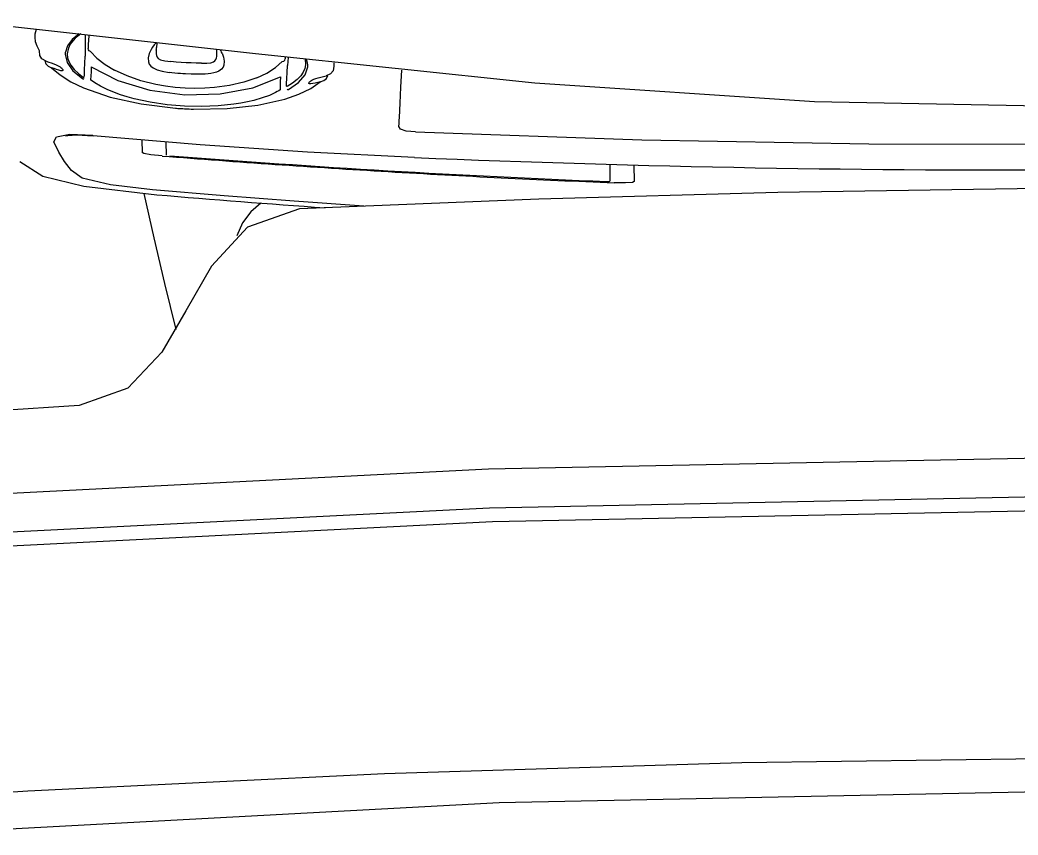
# Model space of a CAD drawing. Header units: millimetres. Extents: x 793 to 3159, y 750 to 2095.
# Drawn here: x 1316.9904 to 1317.2759, y 992.6924 to 992.9254 of the extents above; entities that cross this region are included whole.
import ezdxf

# ---------------------------------------------------------------- set-up
doc = ezdxf.new("R2010")
doc.units = ezdxf.units.MM
doc.linetypes.add('XR-CASETA$0$CONTINUA', pattern=[0])
doc.layers.add('XR-CASETA$0$A-AUTOS', color=8, linetype='Continuous')

# ---------------------------------------------------------------- blocks, each defined once
blk = doc.blocks.new('XR-CASETA$0$A$C75246685')
for p, q in [((-4.842746372572378, -0.0122028284716009), (-4.844720862572443, -0.092547988471523)), ((-4.832650852572555, -0.0771084584715425), (-4.832129612572429, -0.0122028284716009)), ((-4.740398962572612, -0.186414108471439), (-4.742894992572587, -0.012204818471588)), ((-4.731704802572609, -0.012207028471579), (-4.729228612572684, -0.1861978884714119)), ((-4.727776282572563, -0.0122018384716114), (-4.725283902572642, -0.1853569784714466)), ((-4.656048682572759, -0.1144181784714817), (-4.656877842572725, -0.0122028284716009)), ((-4.647425932572673, -0.0122028284716009), (-4.644937532572727, -0.1839452284714582)), ((-4.819614962572471, -0.0272183184715971), (-4.819579562572585, -0.0347260284715674)), ((-4.819579562572585, -0.0347260284715674), (-4.818886512572476, -0.1031571884714992)), ((-4.834217622572509, -0.1419637284714952), (-4.832650852572555, -0.0771084584715425)), ((-4.844720862572443, -0.092547988471523), (-4.850571992572553, -0.172541878471435)), ((-4.818886512572476, -0.1031571884714992), (-4.81737039257257, -0.1715752384714335)), ((-4.653509312572737, -0.216603158471429), (-4.656048682572759, -0.1144181784714817)), ((-4.836835722572573, -0.2067536084714163), (-4.834217622572509, -0.1419637284714952)), ((-4.826981602572573, -0.1442966384714452), (-4.822281592572494, -0.1442656684714905)), ((-4.822281592572494, -0.1442656684714905), (-4.821999302572407, -0.1447046584714542)), ((-4.821999302572407, -0.1447046584714542), (-4.821880892572494, -0.1467143984714596)), ((-4.821880892572494, -0.1467143984714596), (-4.821972752572606, -0.1499706184714853)), ((-4.850571992572553, -0.172541878471435), (-4.859401952572512, -0.2522894984713559)), ((-4.81737039257257, -0.1715752384714335), (-4.815009862572537, -0.2399648284713578)), ((-4.725283902572642, -0.1853569784714466), (-4.71750925257254, -0.3584328384712592)), ((-4.644937532572727, -0.1839452284714582), (-4.636762792572767, -0.3554120584712734)), ((-4.732549842572666, -0.3605567084712504), (-4.740398962572612, -0.186414108471439)), ((-4.729228612572684, -0.1861978884714119), (-4.721439002572537, -0.3600870484712857)), ((-4.836835722572573, -0.2067536084714163), (-4.837104892572484, -0.2094194784714034)), ((-4.829511202572462, -0.2069946984713908), (-4.831228422572507, -0.2376563184713802)), ((-4.84963449257259, -0.2108313684713892), (-4.854499302572434, -0.2105283284713835)), ((-4.845116972572554, -0.2110903084714266), (-4.84963449257259, -0.2108313684713892)), ((-4.840930882572478, -0.2113072884714313), (-4.845116972572554, -0.2110903084714266)), ((-4.837621862572519, -0.2109540484713932), (-4.838410132572449, -0.2114253984713912)), ((-4.837104892572484, -0.2094194784714034), (-4.837621862572519, -0.2109540484713932)), ((-4.840090732572548, -0.211348648471386), (-4.840930882572478, -0.2113072884714313)), ((-4.83925058257239, -0.2113887784713881), (-4.840090732572548, -0.211348648471386)), ((-4.838410132572449, -0.2114253984713912), (-4.83925058257239, -0.2113887784713881)), ((-4.649133092572697, -0.3187226084712904), (-4.653509312572737, -0.216603158471429)), ((-4.815727942572607, -0.2216425284713921), (-4.817204992572555, -0.2415312884714069)), ((-4.856714572572514, -0.2299077584713984), (-4.855723662572358, -0.2299077584713984)), ((-4.855723662572358, -0.2299077584713984), (-4.854414152572531, -0.2301599884713994)), ((-4.854414152572531, -0.2301599884713994), (-4.853544102572528, -0.2308768384714028)), ((-4.853544102572528, -0.2308768384714028), (-4.853003332572484, -0.2321617884714158)), ((-4.852244962572398, -0.2321114284713701), (-4.853145542572406, -0.2316867784714134)), ((-4.852815342572399, -0.2329123684714034), (-4.853003632572495, -0.2321637684713949)), ((-4.852635282572578, -0.2336644684714031), (-4.852815342572399, -0.2329123684714034)), ((-4.852463472572367, -0.2344199284713966), (-4.852635282572578, -0.2336644684714031)), ((-4.851636142572374, -0.2328209684713727), (-4.852244962572398, -0.2321114284713701)), ((-4.851261992572404, -0.2338651284713649), (-4.851636142572374, -0.2328209684713727)), ((-4.851261992572404, -0.2338651284713649), (-4.85110605257239, -0.2345841184713606)), ((-4.849415992572517, -0.2365804284713988), (-4.851261992572404, -0.2338651284713649)), ((-4.852293492572584, -0.2350777384714036), (-4.852463472572367, -0.2344199284713966)), ((-4.852061252572526, -0.235720898471385), (-4.852293492572584, -0.2350777384714036)), ((-4.851799412572404, -0.2362609084713938), (-4.852061252572526, -0.235720898471385)), ((-4.85162271257252, -0.2365474684714002), (-4.851799412572404, -0.2362609084713938)), ((-4.851451812572463, -0.2367836684713609), (-4.85162271257252, -0.2365474684714002)), ((-4.851290072572397, -0.2369650984713587), (-4.851451812572463, -0.2367836684713609)), ((-4.85110605257239, -0.2345841184713606), (-4.850958952572569, -0.235306928471374)), ((-4.850958952572569, -0.235306928471374), (-4.850821012572509, -0.236032938471368)), ((-4.850821012572509, -0.236032938471368), (-4.850745942572416, -0.2365969084713981)), ((-4.850745942572416, -0.2365969084713981), (-4.850771272572387, -0.2369849384714087)), ((-4.84779062257246, -0.239998088471367), (-4.849415992572517, -0.2365804284713988)), ((-4.857693272572419, -0.2381732884713585), (-4.857371002572449, -0.2381085884713627)), ((-4.857143042572374, -0.2375830784713742), (-4.857640472572371, -0.237730938471401)), ((-4.857371002572449, -0.2381085884713627), (-4.857049962572431, -0.2380649484713615)), ((-4.856648042572373, -0.2374843584713915), (-4.857143042572374, -0.2375830784713742)), ((-4.857049962572431, -0.2380649484713615), (-4.856730442572483, -0.2380428284713787)), ((-4.856730442572483, -0.2380428284713787), (-4.856188142572476, -0.2380544284713721)), ((-4.856156402572537, -0.2374349184713935), (-4.856648042572373, -0.2374843584713915)), ((-4.856188142572476, -0.2380544284713721), (-4.855120642572387, -0.2382671284713922)), ((-4.856139622572413, -0.2374343084713644), (-4.856156402572537, -0.2374349184713935)), ((-4.856123142572528, -0.2374336984713921), (-4.856139622572413, -0.2374343084713644)), ((-4.856106662572415, -0.2374329384713576), (-4.856123142572528, -0.2374336984713921)), ((-4.856089872572396, -0.2374323184713774), (-4.856106662572415, -0.2374329384713576)), ((-4.856073392572512, -0.237431708471405), (-4.856089872572396, -0.2374323184713774)), ((-4.856056922572519, -0.2374312584713891), (-4.856073392572512, -0.237431708471405)), ((-4.856040442572407, -0.23743064847136), (-4.856056922572519, -0.2374312584713891)), ((-4.856023962572522, -0.2374300384713877), (-4.856040442572407, -0.23743064847136)), ((-4.855984282572421, -0.2374268284713992), (-4.856020292572452, -0.2374275884713768)), ((-4.855948582572523, -0.2374263684713753), (-4.855984282572421, -0.2374268284713992)), ((-4.855912872572503, -0.23742621847137), (-4.855948582572523, -0.2374263684713753)), ((-4.855877472572387, -0.2374263684713753), (-4.855912872572503, -0.23742621847137)), ((-4.855841772572489, -0.2374266784713939), (-4.855877472572387, -0.2374263684713753)), ((-4.855806062572468, -0.2374272884713662), (-4.855841772572489, -0.2374266784713939)), ((-4.855770362572571, -0.237428208471357), (-4.855806062572468, -0.2374272884713662)), ((-4.855734952572561, -0.2374294284713585), (-4.855770362572571, -0.237428208471357)), ((-4.855718482572569, -0.237430188471393), (-4.855734952572561, -0.2374294284713585)), ((-4.855702002572456, -0.2374309484713706), (-4.855718482572569, -0.237430188471393)), ((-4.855685522572571, -0.237431708471405), (-4.855702002572456, -0.2374309484713706)), ((-4.855669042572457, -0.2374324784713906), (-4.855685522572571, -0.237431708471405)), ((-4.855652562572573, -0.2374333884713735), (-4.855669042572457, -0.2374324784713906)), ((-4.855636082572459, -0.2374343084713644), (-4.855652562572573, -0.2374333884713735)), ((-4.855619602572573, -0.2374352184714041), (-4.855636082572459, -0.2374343084713644)), ((-4.85560312257246, -0.2374362884714003), (-4.855619602572573, -0.2374352184714041)), ((-4.853283482572464, -0.2381728284713915), (-4.85560312257246, -0.2374362884714003)), ((-4.855120642572387, -0.2382671284713922), (-4.854073882572379, -0.2387244384713938)), ((-4.854073882572379, -0.2387244384713938), (-4.85305490257258, -0.2394206984713776)), ((-4.851120702572528, -0.2400403584713615), (-4.853283482572464, -0.2381728284713915)), ((-4.85305490257258, -0.2394206984713776), (-4.851976412572525, -0.2404538684714055)), ((-4.851169532572499, -0.2370725184713649), (-4.851290072572397, -0.2369650984713587)), ((-4.851033422572413, -0.2371495784713886), (-4.851169532572499, -0.2370725184713649)), ((-4.85088846257247, -0.237153238471393), (-4.851033422572413, -0.2371495784713886)), ((-4.850771272572387, -0.2369849384714087), (-4.85088846257247, -0.237153238471393)), ((-4.831228422572507, -0.2376563184713802), (-4.833460482572603, -0.2683084784713685)), ((-4.851976412572525, -0.2404538684714055), (-4.850948272572509, -0.2417616984713788)), ((-4.84918039257252, -0.2429866784713965), (-4.851120702572528, -0.2400403584713615)), ((-4.850948272572509, -0.2417616984713788), (-4.849979952572425, -0.2433370184714079)), ((-4.846406342572549, -0.2440486884713948), (-4.84779062257246, -0.239998088471367)), ((-4.817204992572555, -0.2415312884714069), (-4.818863012572479, -0.2615541784713571)), ((-4.815009862572537, -0.2399648284713578), (-4.809888702572493, -0.2549404084713558)), ((-4.858375342572458, -0.2438495584713962), (-4.857947482572511, -0.2438680184713746)), ((-4.858271582572456, -0.2429892684714048), (-4.856012972572556, -0.2431867184713781)), ((-4.857553802572396, -0.2439823084713737), (-4.857945342572407, -0.2438698584713563)), ((-4.857300202572446, -0.2442543784713678), (-4.857553802572396, -0.2439823084713737)), ((-4.857183932572411, -0.2446860484713795), (-4.857300202572446, -0.2442543784713678)), ((-4.855437102572409, -0.2466770084713801), (-4.857183012572363, -0.2446858984713742)), ((-4.853988742572369, -0.2433101584713597), (-4.856012972572556, -0.2431867184713781)), ((-4.852284642572499, -0.2434281084713632), (-4.853988742572369, -0.2433101584713597)), ((-4.852772922572398, -0.2452419284713585), (-4.851410612572521, -0.2452918184713724)), ((-4.849731542572385, -0.2531497884713474), (-4.852772922572398, -0.2452419284713585)), ((-4.85091531257251, -0.2435414884713793), (-4.852284642572499, -0.2434281084713632)), ((-4.851410612572521, -0.2452918184713724), (-4.850187772572439, -0.2453237084713749)), ((-4.850604952572552, -0.2435439284713823), (-4.85091531257251, -0.2435414884713793)), ((-4.850145662572572, -0.2434953984713672), (-4.850604952572552, -0.2435439284713823)), ((-4.850187772572439, -0.2453237084713749), (-4.849106842572496, -0.2453357684713922)), ((-4.849979952572425, -0.2433370184714079), (-4.850145662572572, -0.2434953984713672)), ((-4.849223112572531, -0.2433133684714051), (-4.849189852572522, -0.2432839184714055)), ((-4.849189852572522, -0.2432839184714055), (-4.849163602572502, -0.243253398471353)), ((-4.849170932572519, -0.2429949184713962), (-4.849175512572514, -0.2429846884713527)), ((-4.849166352572523, -0.2430052884713802), (-4.849170932572519, -0.2429949184713962)), ((-4.849161772572528, -0.2430155184713669), (-4.849166352572523, -0.2430052884713802)), ((-4.849163602572502, -0.243253398471353), (-4.849144072572585, -0.2432221184713796)), ((-4.849157202572428, -0.2430258884714078), (-4.849161772572528, -0.2430155184713669)), ((-4.849152312572527, -0.2430362684713998), (-4.849157202572428, -0.2430258884714078)), ((-4.849147742572425, -0.2430466384713839), (-4.849152312572527, -0.2430362684713998)), ((-4.849143162572432, -0.2430568684713705), (-4.849147742572425, -0.2430466384713839)), ((-4.849144072572585, -0.2432221184713796), (-4.849131262572541, -0.2431905284713878)), ((-4.849138582572436, -0.2430672384713546), (-4.849143162572432, -0.2430568684713705)), ((-4.849128202572387, -0.2430968484713674), (-4.849138582572436, -0.2430672384713546)), ((-4.849131262572541, -0.2431905284713878), (-4.849124242572429, -0.2431587984713985)), ((-4.849123322572381, -0.2431275184713684), (-4.849128202572387, -0.2430968484713674)), ((-4.849124242572429, -0.2431587984713985), (-4.849123322572381, -0.2431275184713684)), ((-4.849106842572496, -0.2453357684713922), (-4.848842562572485, -0.2457555384713999)), ((-4.844727872572434, -0.2517500984713763), (-4.846406342572549, -0.2440486884713948)), ((-4.853902072572395, -0.2491393284713865), (-4.855437102572409, -0.2466770084713801)), ((-4.848842562572485, -0.2457555384713999), (-4.848584082572528, -0.2461972784713851)), ((-4.848584082572528, -0.2461972784713851), (-4.848331702572409, -0.246660688471394)), ((-4.848332002572419, -0.2466603784713754), (-4.847523902572561, -0.2484293284713601)), ((-4.852594392572541, -0.2520040084713457), (-4.853902072572395, -0.2491393284713865)), ((-4.847523902572561, -0.2484293284713601), (-4.846780792572531, -0.2505185684713922)), ((-4.846780792572531, -0.2505185684713922), (-4.846119172572458, -0.2528664384713863)), ((-4.816744782572528, -0.2511028284713745), (-4.814247532572494, -0.2539708684713844)), ((-4.859401952572512, -0.2522894984713559), (-4.869599402572362, -0.3394583884712858)), ((-4.852595312572589, -0.252004158471351), (-4.851369112572569, -0.2557244084713659)), ((-4.848021642572462, -0.2625467684713669), (-4.849731542572385, -0.2531497884713474)), ((-4.846119172572458, -0.2528664384713863), (-4.845700782572407, -0.2546901684713418)), ((-4.843813572572457, -0.2605527484713832), (-4.844727872572434, -0.2517500984713763)), ((-4.814247532572494, -0.2539708684713844), (-4.8111426725726, -0.2563143084713886)), ((-4.851369112572569, -0.2557244084713659), (-4.850445652572375, -0.2597931584713535)), ((-4.845700782572407, -0.2546901684713418), (-4.84533640257257, -0.2566031584713926)), ((-4.84533640257257, -0.2566031584713926), (-4.84503000257257, -0.2585903084713834)), ((-4.8111426725726, -0.2563143084713886), (-4.807403052572567, -0.2580042184713704)), ((-4.809888702572493, -0.2549404084713558), (-4.798825472572502, -0.2652344484713751)), ((-4.84503000257257, -0.2585903084713834), (-4.844574072572527, -0.2631166784713343)), ((-4.860307402572403, -0.2621637684713676), (-4.860627232572483, -0.2623372584713763)), ((-4.859987582572444, -0.2620130084713708), (-4.860307402572403, -0.2621637684713676)), ((-4.859669592572458, -0.2618793484713535), (-4.859987582572444, -0.2620130084713708)), ((-4.859669282572554, -0.2618793484713535), (-4.858508092572378, -0.261488418471373)), ((-4.858508092572378, -0.261488418471373), (-4.857348112572367, -0.2612921884713444)), ((-4.857348112572367, -0.2612921884713444), (-4.856255582572543, -0.2613828284713406)), ((-4.856255582572543, -0.2613828284713406), (-4.855638822572586, -0.261630778471357)), ((-4.855638822572586, -0.261630778471357), (-4.855056552572363, -0.2621004484713865)), ((-4.855056552572363, -0.2621004484713865), (-4.854542632572361, -0.262857888471359)), ((-4.850445652572375, -0.2597931584713535), (-4.849847202572505, -0.264112168471371)), ((-4.847798252572488, -0.2726171084713371), (-4.848021642572462, -0.2625467684713669)), ((-4.843727512572398, -0.2701155784713762), (-4.843813572572457, -0.2605527484713832)), ((-4.818863012572479, -0.2615541784713571), (-4.820756622572503, -0.2820175884713478)), ((-4.860387052572491, -0.2634160584713356), (-4.860761202572462, -0.2634426084713652)), ((-4.860014432572483, -0.2633975984713572), (-4.860387052572491, -0.2634160584713356)), ((-4.859644262572488, -0.2633891984713443), (-4.860014432572483, -0.2633975984713572)), ((-4.859208472572504, -0.2633962184713425), (-4.859644262572488, -0.2633891984713443)), ((-4.858755582572371, -0.2634294884713597), (-4.859208472572504, -0.2633962184713425)), ((-4.858310032572376, -0.2635039484713673), (-4.858755582572371, -0.2634294884713597)), ((-4.857855622572401, -0.2636617284713623), (-4.858310032572376, -0.2635039484713673)), ((-4.857464692572534, -0.2639424884713719), (-4.857855622572401, -0.2636617284713623)), ((-4.857157992572524, -0.264403908471337), (-4.857464692572534, -0.2639424884713719)), ((-4.856942542572483, -0.2651454884713473), (-4.857157992572524, -0.264403908471337)), ((-4.856831452572464, -0.2662503784713692), (-4.856942542572483, -0.2651454884713473)), ((-4.854542632572361, -0.262857888471359), (-4.854265842572544, -0.2635222584713404)), ((-4.854265842572544, -0.2635222584713404), (-4.854046722572433, -0.2642916084713818)), ((-4.854046722572433, -0.2642916084713818), (-4.853884372572451, -0.2651399984713691)), ((-4.853884372572451, -0.2651399984713691), (-4.853783052572567, -0.2659496284713612)), ((-4.849847202572505, -0.264112168471371), (-4.849648532572587, -0.2668935384713507)), ((-4.844574072572527, -0.2631166784713343), (-4.84441934257245, -0.2678407984713829)), ((-4.798825472572502, -0.2652344484713751), (-4.786072482572648, -0.2726505284713596)), ((-4.856812232572452, -0.267830428471342), (-4.856840612572455, -0.2692792484713493)), ((-4.856812232572452, -0.267830428471342), (-4.856831452572464, -0.2662503784713692)), ((-4.853783052572567, -0.2659496284713612), (-4.8537183525724, -0.2667813884713439)), ((-4.8537183525724, -0.2667813884713439), (-4.853684172572571, -0.2676242784713452)), ((-4.853684172572571, -0.2676242784713452), (-4.853674712572569, -0.2692000584713412)), ((-4.849648532572587, -0.2668935384713507), (-4.849591162572437, -0.2697104584713372)), ((-4.84441934257245, -0.2678407984713829), (-4.844564612572526, -0.2727162884713437)), ((-4.833460482572603, -0.2683084784713685), (-4.836269932572463, -0.2988982384713097)), ((-4.856903172572514, -0.2707303584713543), (-4.856977632572465, -0.2721816184713646)), ((-4.856840612572455, -0.2692792484713493), (-4.856903172572514, -0.2707303584713543)), ((-4.853715302572368, -0.2707785784713508), (-4.853793122572483, -0.2723563384713259)), ((-4.853674712572569, -0.2692000584713412), (-4.853715302572368, -0.2707785784713508)), ((-4.849591162572437, -0.2697104584713372), (-4.849680572572538, -0.2725386784713635)), ((-4.843777562572427, -0.271392438471338), (-4.843741242572492, -0.2708171784713329)), ((-4.843741242572492, -0.2708171784713329), (-4.843713172572391, -0.2704183184713713)), ((-4.843717442572483, -0.2701354184713693), (-4.843727202572495, -0.2701155784713762)), ((-4.843709502572551, -0.2701552584713625), (-4.843717442572483, -0.2701354184713693)), ((-4.843713172572391, -0.2704183184713713), (-4.843699132572397, -0.2702782384713771)), ((-4.843703402572486, -0.2701753984713662), (-4.843709502572551, -0.2701552584713625)), ((-4.843699132572397, -0.2701956884713752), (-4.843703402572486, -0.2701753984713662)), ((-4.843696382572375, -0.2702161384713406), (-4.843699132572397, -0.2701956884713752)), ((-4.843699132572397, -0.2702782384713771), (-4.843696692572506, -0.2702573384713389)), ((-4.843696692572506, -0.2702573384713389), (-4.843695772572459, -0.2702367384713682)), ((-4.843695772572459, -0.2702367384713682), (-4.843696382572375, -0.2702161384713406)), ((-4.857073152572525, -0.2736324284713589), (-4.857180272572463, -0.2750813984713716)), ((-4.856977632572465, -0.2721822284713369), (-4.857073152572525, -0.2736324284713589)), ((-4.853894132572463, -0.2738610084713571), (-4.853956392572512, -0.2746109684713645)), ((-4.853840422572488, -0.2731104284713695), (-4.853894132572463, -0.2738610084713571)), ((-4.853793432572387, -0.2723592384713527), (-4.853840422572488, -0.2731104284713695)), ((-4.849680882572442, -0.2725437084713747), (-4.849922582572503, -0.2753642984713736)), ((-4.849196562572501, -0.2826062784713201), (-4.847798252572488, -0.2726171084713371)), ((-4.844564912572536, -0.2727204084713719), (-4.845006502572573, -0.2777243784713335)), ((-4.843935642572546, -0.2741026984713528), (-4.843909702572431, -0.2736437184713338)), ((-4.843909702572431, -0.2736437184713338), (-4.843883152572403, -0.2731821384713555)), ((-4.843883152572403, -0.2731821384713555), (-4.843856602572373, -0.2727199484713481)), ((-4.843856602572373, -0.2727196484713374), (-4.843829742572439, -0.2722666084713694)), ((-4.843829742572439, -0.2722666084713694), (-4.843803192572408, -0.2718212084713798)), ((-4.843803192572408, -0.2718212084713798), (-4.843777562572427, -0.271392438471338)), ((-4.786072482572648, -0.2726505284713596), (-4.774290562572446, -0.2796359984713206)), ((-4.857563262572398, -0.2783159584713246), (-4.857321562572566, -0.2765245784713386)), ((-4.857180272572463, -0.2750813984713716), (-4.857321562572566, -0.2765247284713439)), ((-4.854129422572555, -0.2762551084713607), (-4.854237762572552, -0.2770731284713577)), ((-4.854036352572506, -0.2754340284713237), (-4.854129422572555, -0.2762551084713607)), ((-4.853956392572512, -0.2746109684713645), (-4.854036352572506, -0.2754340284713237)), ((-4.849922582572503, -0.2753642984713736), (-4.85030862257247, -0.278158948471372)), ((-4.845275052572447, -0.2850784984713357), (-4.84403177257252, -0.2753273784713599)), ((-4.84403177257252, -0.2753273784713599), (-4.844019872572404, -0.2753116584713382)), ((-4.844019872572404, -0.2753116584713382), (-4.844009802572486, -0.2752954784713495)), ((-4.844009802572486, -0.2752954784713495), (-4.844001562572543, -0.2752788484713449)), ((-4.844001562572543, -0.2752788484713449), (-4.843994842572442, -0.2752620684713349)), ((-4.843994842572442, -0.2752620684713349), (-4.843990262572447, -0.2752446684713448)), ((-4.843990262572447, -0.2752446684713448), (-4.843987212572415, -0.2752271184713493)), ((-4.843987212572415, -0.2752271184713493), (-4.843985692572573, -0.2752091184713379)), ((-4.843985992572584, -0.2751906584713595), (-4.843983862572372, -0.2750565284713673)), ((-4.843985692572573, -0.2752091184713379), (-4.843985992572584, -0.2751906584713595)), ((-4.843983862572372, -0.2750565284713673), (-4.843966162572428, -0.2746680384713329)), ((-4.843966162572428, -0.2746680384713329), (-4.843935942572557, -0.2741028584713661)), ((-4.793940222572587, -0.2787743384713224), (-4.780739842572644, -0.2755933384713387)), ((-4.858250822572359, -0.2801660884713612), (-4.85786203257237, -0.2794731884713713)), ((-4.85786203257237, -0.2794731884713713), (-4.857563262572398, -0.2783159584713246)), ((-4.855041292572536, -0.2805092584713691), (-4.854597562572393, -0.2790251884713655)), ((-4.854597562572393, -0.2790251884713655), (-4.854237462572542, -0.2770731284713577)), ((-4.85030862257247, -0.278158948471372), (-4.850830782572415, -0.2809041584713725)), ((-4.845006502572573, -0.2777243784713335), (-4.845745642572523, -0.2825388284713597)), ((-4.834292692572603, -0.2780980684713369), (-4.830622652572514, -0.2780089484713528)), ((-4.83037393257257, -0.2791947184713592), (-4.830703222572424, -0.2824419384713508)), ((-4.807016082572432, -0.281696698471336), (-4.793940222572587, -0.2787743384713224)), ((-4.774290562572446, -0.2796359984713206), (-4.764079072572598, -0.289382088471342)), ((-4.862807102572447, -0.2806070684713688), (-4.862194312572568, -0.2813011884713603)), ((-4.862541902572388, -0.2803952784713317), (-4.862735082572384, -0.2803569784713602)), ((-4.862348722572392, -0.2804329684713309), (-4.862541902572388, -0.2803952784713317)), ((-4.862155552572517, -0.2804697384713393), (-4.862348722572392, -0.2804329684713309)), ((-4.862194312572568, -0.2813011884713603), (-4.861535742572528, -0.2818149484713501)), ((-4.861954742572493, -0.2805068184713661), (-4.862155552572517, -0.2804697384713393)), ((-4.861753942572363, -0.280542368471373), (-4.861954742572493, -0.2805068184713661)), ((-4.861553442572472, -0.280575938471344), (-4.861753942572363, -0.280542368471373)), ((-4.861254362572367, -0.2806218684713428), (-4.861553442572472, -0.280575938471344)), ((-4.861535742572528, -0.2818149484713501), (-4.860860382572468, -0.2822081684713282)), ((-4.860955902572528, -0.280661998471345), (-4.861254362572367, -0.2806218684713428)), ((-4.860657752572365, -0.2806948084713383), (-4.860955902572528, -0.280661998471345)), ((-4.860860382572468, -0.2822081684713282), (-4.859669592572458, -0.2827330784713524)), ((-4.860657752572365, -0.2806948084713383), (-4.860302522572397, -0.2807227284713178)), ((-4.860302522572397, -0.2807227284713178), (-4.859930822572436, -0.2807356984713181)), ((-4.859930822572436, -0.2807356984713181), (-4.859555452572408, -0.2807253184713261)), ((-4.859555452572408, -0.2807253184713261), (-4.859077552572557, -0.2806551284713521)), ((-4.859077552572557, -0.2806551284713521), (-4.858636872572446, -0.280485458471361)), ((-4.858636872572446, -0.280485458471361), (-4.858250822572359, -0.2801660884713612)), ((-4.856656892572459, -0.2827252884713687), (-4.856084382572474, -0.2822765284713284)), ((-4.856084382572474, -0.2822765284713284), (-4.855560092572545, -0.2815926284713725)), ((-4.855560092572545, -0.2815926284713725), (-4.855041292572536, -0.2805092584713691)), ((-4.850830782572415, -0.2809041584713725), (-4.851930332572578, -0.2851384684713309)), ((-4.845745642572523, -0.2825388284713597), (-4.846776822572451, -0.2871111284713663)), ((-4.830703222572424, -0.2824419384713508), (-4.831082862572543, -0.284463418471347)), ((-4.820756622572503, -0.2820175884713478), (-4.822191252572451, -0.294063788471334)), ((-4.821839692572552, -0.3016954784713164), (-4.819316502572406, -0.2807981084713731)), ((-4.81966898257258, -0.2844628084713179), (-4.807016082572432, -0.281696698471336)), ((-4.859669592572458, -0.2827330784713524), (-4.858445222572414, -0.2830344384713328)), ((-4.858445222572414, -0.2830344384713328), (-4.857271512572538, -0.2829759984713576)), ((-4.857271512572538, -0.2829759984713576), (-4.856656892572459, -0.2827252884713687)), ((-4.851930332572578, -0.2851384684713309), (-4.853323762572586, -0.2890914084713643)), ((-4.851993802572566, -0.2917789384713103), (-4.849196562572501, -0.2826062784713201)), ((-4.847291352572369, -0.2939412684713432), (-4.845275052572447, -0.2850784984713357)), ((-4.834915252572387, -0.2849849684713206), (-4.831424652572536, -0.2849350684713556)), ((-4.831082862572543, -0.284463418471347), (-4.831425262572452, -0.2849346084713318)), ((-4.846776822572451, -0.2871111284713663), (-4.847334692572417, -0.2890824084713301)), ((-4.853323762572586, -0.2890914084713643), (-4.854977512572418, -0.292668068471329)), ((-4.847941992572373, -0.2909685484713407), (-4.848593232572396, -0.2927535184713577)), ((-4.847334692572417, -0.2890824084713301), (-4.847941992572373, -0.2909685484713407)), ((-4.764079072572598, -0.289382088471342), (-4.759257292572669, -0.3033708884713349)), ((-4.856611422572427, -0.2953859684713222), (-4.85497659257237, -0.2926682284713422)), ((-4.855940952572495, -0.2993384484713317), (-4.851993802572566, -0.2917789384713103)), ((-4.849967442572392, -0.3015531084713245), (-4.847291352572369, -0.2939412684713432)), ((-4.848593232572396, -0.2927535184713577), (-4.849478242572445, -0.2948592384713322)), ((-4.858424772572448, -0.2976808884713193), (-4.856611422572427, -0.2953859684713222)), ((-4.850405982572396, -0.2967252284713311), (-4.851356292572404, -0.2983013084713377)), ((-4.849478242572445, -0.2948592384713322), (-4.850405982572396, -0.2967252284713311)), ((-4.822191252572451, -0.294063788471334), (-4.824170932572428, -0.3021167684713362)), ((-4.860394382572508, -0.2994863084713017), (-4.86056833257237, -0.2999076084713295)), ((-4.860393162572449, -0.2994858484713347), (-4.858424772572448, -0.2976808884713193)), ((-4.855940952572495, -0.2993384484713317), (-4.854579562572439, -0.2994066584713266)), ((-4.854579562572439, -0.2994066584713266), (-4.853356412572452, -0.2994768484713006)), ((-4.853356412572452, -0.2994768484713006), (-4.852279142572456, -0.2995487184713568)), ((-4.851969392572414, -0.2991548884713495), (-4.852280672572419, -0.2995482584713329)), ((-4.851661162572441, -0.2987392384713132), (-4.851969392572414, -0.2991548884713495)), ((-4.851356292572404, -0.2983013084713377), (-4.851661162572441, -0.2987392384713132)), ((-4.836742652572525, -0.3055994384713188), (-4.836472562572566, -0.2990329684713231)), ((-4.836556182572508, -0.303659278471315), (-4.836269932572463, -0.2988986884713256)), ((-4.86538797257242, -0.3022962184712981), (-4.864784642572544, -0.3031133184713042)), ((-4.86523538257245, -0.3009856384713032), (-4.858996672572517, -0.3010842084713374)), ((-4.865119722572558, -0.2999942784713028), (-4.865084632572575, -0.2999959484713201)), ((-4.865084632572575, -0.2999959484713201), (-4.865050752572528, -0.2999974784713402)), ((-4.865050752572528, -0.2999974784713402), (-4.865017492572519, -0.2999991584713086)), ((-4.865017492572519, -0.2999991584713086), (-4.864985442572447, -0.300000838471334)), ((-4.864985442572447, -0.300000838471334), (-4.864954322572543, -0.3000025184713024)), ((-4.864954322572543, -0.3000025184713024), (-4.864924102572445, -0.3000040384713145)), ((-4.864924102572445, -0.3000040384713145), (-4.864894812572515, -0.3000057184713398)), ((-4.864894812572515, -0.3000057184713398), (-4.864866732572522, -0.300007248471303)), ((-4.864866732572522, -0.300007248471303), (-4.863605742572531, -0.3000771284713153)), ((-4.863605742572531, -0.3000771284713153), (-4.862398472572409, -0.3001424384713403)), ((-4.862398472572409, -0.3001424384713403), (-4.861245512572509, -0.3002028584713514)), ((-4.860835362572402, -0.300131908471343), (-4.861245512572509, -0.3002028584713514)), ((-4.86056833257237, -0.2999076084713295), (-4.860835362572402, -0.300131908471343)), ((-4.856970612572582, -0.301169508471304), (-4.858996372572505, -0.3010842084713374)), ((-4.855263462572452, -0.3012273384713069), (-4.856970612572582, -0.301169508471304)), ((-4.853889562572363, -0.3012554084713486), (-4.855263462572452, -0.3012273384713069)), ((-4.854892362572513, -0.304575268471325), (-4.852618802572465, -0.301818458471331)), ((-4.854105322572535, -0.3030222284713488), (-4.852980132572497, -0.3015549384712983)), ((-4.853580412572569, -0.3012848584713481), (-4.853889562572363, -0.3012554084713486)), ((-4.853128752572387, -0.3013802284713449), (-4.853580412572569, -0.3012848584713481)), ((-4.852980132572497, -0.3015549384712983), (-4.853128752572387, -0.3013802284713449)), ((-4.852593482572387, -0.3015181684713468), (-4.85262308257245, -0.3014847484713243)), ((-4.852614232572363, -0.3018209084713419), (-4.852608432572537, -0.3018111384713222)), ((-4.852608432572537, -0.3018111384713222), (-4.852602632572483, -0.3018012184713541)), ((-4.852602632572483, -0.3018012184713541), (-4.85259683257243, -0.3017914584713424)), ((-4.85259683257243, -0.3017914584713424), (-4.852591032572377, -0.3017815384713174)), ((-4.852570892572543, -0.3015518884713231), (-4.852593482572387, -0.3015181684713468)), ((-4.852591032572377, -0.3017815384713174), (-4.852585242572445, -0.3017716184713493)), ((-4.852585242572445, -0.3017716184713493), (-4.852579442572392, -0.3017618484713296)), ((-4.852579442572392, -0.3017618484713296), (-4.852573642572565, -0.3017519384713125)), ((-4.852573642572565, -0.3017519384713125), (-4.852567842572512, -0.3017420184713444)), ((-4.852555332572479, -0.3015856084712993), (-4.852570892572543, -0.3015518884713231)), ((-4.852567842572512, -0.3017420184713444), (-4.852554112572419, -0.3017133284713225)), ((-4.852545872572477, -0.3016188784713165), (-4.852555332572479, -0.3015856084712993)), ((-4.852554112572419, -0.3017133284713225), (-4.852545562572573, -0.3016831184713453)), ((-4.852542822572445, -0.3016515284713535), (-4.852545872572477, -0.3016188784713165)), ((-4.852545562572573, -0.3016831184713453), (-4.852542822572445, -0.3016515284713535)), ((-4.851754852572526, -0.30521826847135), (-4.849967442572392, -0.3015531084713245)), ((-4.824170932572428, -0.3021167684713362), (-4.826416112572474, -0.305176158471312)), ((-4.824784032572439, -0.3133689084712898), (-4.821839692572552, -0.3016954784713164)), ((-4.865437412572533, -0.3027204084713446), (-4.863801972572558, -0.3047519684713222)), ((-4.864784642572544, -0.3031133184713042), (-4.864161472572392, -0.3038370484713084)), ((-4.864161472572392, -0.3038370484713084), (-4.863520902572531, -0.304466018471345)), ((-4.863801972572558, -0.3047519684713222), (-4.862040192572408, -0.3060896984713111)), ((-4.863520902572531, -0.304466018471345), (-4.862452182572382, -0.3052802284713323)), ((-4.862452182572382, -0.3052802284713323), (-4.861354772572553, -0.305835948471298)), ((-4.857526642572452, -0.3057222684713281), (-4.856441442572418, -0.3051343484713413)), ((-4.857261442572393, -0.3062390884713011), (-4.854892362572513, -0.304575268471325)), ((-4.856441442572418, -0.3051343484713413), (-4.855262242572393, -0.3042174484713485)), ((-4.855262242572393, -0.3042174484713485), (-4.854105322572535, -0.3030222284713488)), ((-4.85369180257237, -0.308280258471342), (-4.851754852572526, -0.30521826847135)), ((-4.836422212572528, -0.306126778471338), (-4.836556182572508, -0.303659278471315)), ((-4.826416112572474, -0.305176158471312), (-4.828943572572483, -0.3071428684713453)), ((-4.759257292572669, -0.3033708884713349), (-4.754278352572669, -0.3861888884712528)), ((-4.862040192572408, -0.3060896984713111), (-4.860205472572374, -0.3067145484713194)), ((-4.861354772572553, -0.305835948471298), (-4.860239042572517, -0.306127238471305)), ((-4.860239042572517, -0.306127238471305), (-4.859698272572471, -0.30617133847133)), ((-4.860205472572374, -0.3067146984713247), (-4.860189002572382, -0.306716838471317)), ((-4.860189002572382, -0.306716838471317), (-4.860172522572497, -0.3067189784713094)), ((-4.860172522572497, -0.3067189784713094), (-4.860156042572384, -0.3067211084712937)), ((-4.860156042572384, -0.3067211084712937), (-4.860139862572509, -0.3067230984713376)), ((-4.860139862572509, -0.3067230984713376), (-4.860123382572397, -0.306725228471322)), ((-4.860123382572397, -0.306725228471322), (-4.860106902572509, -0.3067273684713143)), ((-4.860106902572509, -0.3067273684713143), (-4.86009073257253, -0.3067293484713502)), ((-4.86009073257253, -0.3067293484713502), (-4.860074252572417, -0.3067314884713426)), ((-4.86007089257248, -0.3067342384713072), (-4.860035192572581, -0.3067381984713222)), ((-4.860035192572581, -0.3067381984713222), (-4.859999792572466, -0.3067418584713266)), ((-4.859999792572466, -0.3067418584713266), (-4.859964392572579, -0.3067452184713204)), ((-4.859964392572579, -0.3067452184713204), (-4.859928992572463, -0.3067484284713089)), ((-4.859928992572463, -0.3067484284713089), (-4.859893282572443, -0.3067511684713224)), ((-4.859893282572443, -0.3067511684713224), (-4.859857882572555, -0.3067537684713386)), ((-4.859857882572555, -0.3067537684713386), (-4.85982248257244, -0.3067560584713362)), ((-4.85982248257244, -0.3067560584713362), (-4.859786772572419, -0.3067580384713153)), ((-4.859786772572419, -0.3067580384713153), (-4.859770292572534, -0.3067587984713498)), ((-4.859770292572534, -0.3067587984713498), (-4.859754122572553, -0.3067595584713274)), ((-4.859754122572553, -0.3067595584713274), (-4.859737642572441, -0.306760328471313)), ((-4.859737642572441, -0.306760328471313), (-4.859721162572554, -0.3067609384713421)), ((-4.859721162572554, -0.3067609384713421), (-4.859704382572431, -0.3067615484713144)), ((-4.859704382572431, -0.3067615484713144), (-4.859687902572545, -0.3067621584713436)), ((-4.859698272572471, -0.30617133847133), (-4.858614902572412, -0.306069408471302)), ((-4.859687902572545, -0.3067621584713436), (-4.859671422572432, -0.3067627684713159)), ((-4.859671422572432, -0.3067627684713159), (-4.859654942572547, -0.3067632284713397)), ((-4.859654942572547, -0.3067632284713397), (-4.857261442572393, -0.3062390884713011)), ((-4.858614902572412, -0.306069408471302), (-4.857526642572452, -0.3057222684713281)), ((-4.856332182572373, -0.3087786084713286), (-4.856002902572413, -0.3082630084713003)), ((-4.856002902572413, -0.3082630084713003), (-4.855794162572578, -0.3079967484713109)), ((-4.855794162572578, -0.3079967484713109), (-4.855597322572407, -0.3077797684713062)), ((-4.855597322572407, -0.3077797684713062), (-4.855415442572506, -0.3076151284713262)), ((-4.855415442572506, -0.3076151284713262), (-4.855252172572476, -0.3075061784713)), ((-4.855252172572476, -0.3075061784713), (-4.855110572572472, -0.3074552084713389)), ((-4.855110572572472, -0.3074552084713389), (-4.854993682572398, -0.3074637584713002)), ((-4.854910672572373, -0.3080164284713476), (-4.85505869257247, -0.3085762784712926)), ((-4.854993682572398, -0.3074637584713002), (-4.854892362572513, -0.3076338884713152)), ((-4.854892362572513, -0.3076338884713152), (-4.854910672572373, -0.3080164284713476)), ((-4.836060882572496, -0.3094054384713161), (-4.836742652572525, -0.3055994384713188)), ((-4.836275732572517, -0.3068103784713401), (-4.836422212572528, -0.306126778471338)), ((-4.828943572572483, -0.3071428684713453), (-4.831676422572513, -0.3087660984712954)), ((-4.857406712572469, -0.3114832284713032), (-4.857137242572548, -0.3107506484713269)), ((-4.857137242572548, -0.3107506484713269), (-4.85687601257257, -0.3100125884713236)), ((-4.85687601257257, -0.3100125884713236), (-4.856632172572404, -0.3093746184713098)), ((-4.856632172572404, -0.3093746184713098), (-4.856332182572373, -0.3087786084713286)), ((-4.856241552572442, -0.3116623684713033), (-4.855753272572541, -0.31068091847132)), ((-4.855753272572541, -0.31068091847132), (-4.85369180257237, -0.308280258471342)), ((-4.85551279257254, -0.3099829784713108), (-4.855753272572541, -0.3106810684713253)), ((-4.855281162572396, -0.3092813884713053), (-4.85551279257254, -0.3099829784713108)), ((-4.85505869257247, -0.3085762784712926), (-4.855281162572396, -0.3092813884713053)), ((-4.834615572572488, -0.3102033184713093), (-4.836060882572496, -0.3094054384713161)), ((-4.831676422572513, -0.3087660984712954), (-4.834615572572488, -0.3102033184713093)), ((-4.858371062572473, -0.3134180384713261), (-4.859318942572485, -0.314023358471303)), ((-4.857684112572428, -0.3122090884712918), (-4.858371062572473, -0.3134180384713261)), ((-4.857853792572427, -0.3126064284712982), (-4.856921172572468, -0.3122901084713305)), ((-4.857684112572428, -0.3122090884712918), (-4.857406712572469, -0.3114832284713032)), ((-4.856921172572468, -0.3122901084713305), (-4.856241552572442, -0.3116623684713033)), ((-4.82900919257247, -0.3198657984712838), (-4.824784032572439, -0.3133689084712898)), ((-4.866178382572456, -0.3151265684712996), (-4.866843352572573, -0.3149043984713273)), ((-4.865503942572445, -0.3152730484713118), (-4.866178382572456, -0.3151265684712996)), ((-4.86482126257249, -0.3153427884713267), (-4.865503942572445, -0.3152730484713118)), ((-4.864786772572528, -0.3153443084713388), (-4.86482126257249, -0.3153427884713267)), ((-4.864751982572557, -0.3153455284713402), (-4.864786772572528, -0.3153443084713388)), ((-4.864717192572356, -0.3153465984713364), (-4.864751982572557, -0.3153455284713402)), ((-4.864682712572517, -0.3153475184713272), (-4.864717192572356, -0.3153465984713364)), ((-4.864647922572544, -0.3153482784713049), (-4.864682712572517, -0.3153475184713272)), ((-4.864613132572571, -0.3153487384713287), (-4.864647922572544, -0.3153482784713049)), ((-4.864578342572372, -0.3153490384713393), (-4.864613132572571, -0.3153487384713287)), ((-4.864543552572398, -0.3153490384713393), (-4.864578342572372, -0.3153490384713393)), ((-4.863228552572422, -0.3152071384713224), (-4.864543552572398, -0.3153490384713393)), ((-4.861928192572464, -0.3147916384712914), (-4.863228552572422, -0.3152071384713224)), ((-4.860647672572553, -0.314114908471339), (-4.861928192572464, -0.3147916384712914)), ((-4.859318942572485, -0.314023358471303), (-4.860647672572553, -0.314114908471339)), ((-4.646642852572653, -0.3625177684712924), (-4.649133092572697, -0.3187226084712904))]:
    blk.add_line(p, q)
for centre, radius, start, end in [((-8.916083472568857, -0.0123596884716051), 4.091201479996279, 357.2729799999411, 0.0021660000374254), ((-4.825030302572598, -0.0834439784715358), 0.0677967399999384, 268.1520690000627, 272.2358019997876), ((-8.036942232569684, -0.0050426484715729), 3.218234859997072, 356.2666250000469, 357.4193060000812), ((-4.827343542572522, -0.1519539584714664), 0.0050207899999954, 357.5730869999881, 8.962242000038442), ((-8.080359592569607, -0.002782968471620999), 3.261454769997033, 356.2755530000264, 357.3743069999685), ((-8.017193702569669, -0.0081631384715877), 3.198073119997091, 355.1774289999503, 356.2980329999429), ((-8.078092132569623, -0.003565668471622999), 3.259393619997035, 355.1493930000356, 356.2876400000171), ((-7.661539402569928, -0.0196875684715963), 2.854191279997404, 354.7507489998812, 355.7206260000291)]:
    blk.add_arc(centre, radius, start, end)

msp = doc.modelspace()

# ---------------------------------------------------------------- block references
at = {"layer": 'XR-CASETA$0$A-AUTOS', "color": 8, "linetype": 'XR-CASETA$0$CONTINUA', "ltscale": 0.5, "rotation": 270.3359986411695}
msp.add_blockref('XR-CASETA$0$A$C75246685', (1317.338627912188, 988.0578340315337, 289.1439441184484), dxfattribs=at)

doc.saveas('drawing.dxf')
